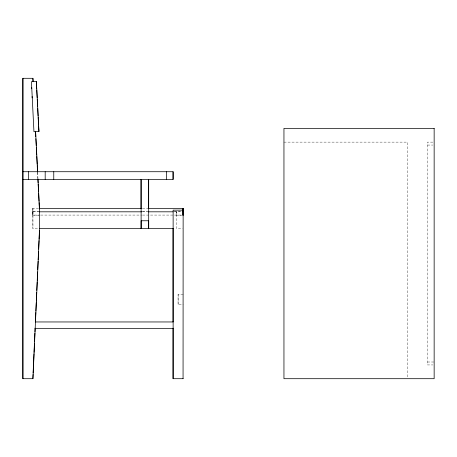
<?xml version="1.0" encoding="UTF-8"?>
<svg xmlns="http://www.w3.org/2000/svg" width="457" height="457" viewBox="0 0 457 457"><rect width="100%" height="100%" fill="white"/><g stroke="black" fill="none" stroke-linecap="round" stroke-linejoin="round"><path stroke-width="0.34" stroke-dasharray="2.29 1.71" d="M38.565 208.478L32.87 208.478L32.87 228.5L38.954 228.5M32.87 208.478L32.904 215.076L40.027 215.076M38.914 215.15L32.904 215.15L32.944 208.478L32.944 228.5M182.434 215.15L176.431 215.15L176.465 211.814L176.391 228.5L182.474 228.5M283.951 142.127L407.45 142.127L407.45 377.271M432.813 142.127L427.472 142.127L427.472 364.937L432.813 364.937M427.472 145.058L432.813 145.058M142.493 208.478L148.262 208.478M32.904 211.74L38.599 211.74M142.527 211.74L147.514 211.74M174.563 211.74L183.103 211.74M39.616 211.814L32.87 211.814L32.904 215.15M142.35 211.814L147.548 211.814M173.888 211.814L182.474 211.814M40.736 215.076L141.819 215.076M142.527 215.076L173.849 215.076M174.563 215.076L183.103 215.076M183.143 294.422L178.059 294.422L178.059 304.431L183.143 304.431M427.472 362.007L434.15 362.007M37.651 172.426L37.971 178.704M37.571 172.426L37.885 178.704M176.391 211.814L176.431 215.15M178.133 294.422L178.133 304.431"/><path stroke-width="0.69" d="M183.103 215.076L183.068 208.478L183.103 215.15L183.143 211.814M183.103 211.74L183.143 208.478L148.188 208.478M32.864 378.699L33.058 374.426M33.115 373.003L33.532 363.749M33.595 362.327L33.978 353.781M34.035 352.358L34.452 343.104M34.509 341.682L34.892 333.142M34.955 331.713L35.115 328.155M35.429 321.037L35.812 312.497M35.869 311.074L36.257 302.528M36.32 301.106L36.697 292.566M36.789 290.429L37.171 281.889M37.228 280.467L37.617 271.921M37.703 269.784L38.091 261.244M38.148 259.822L38.531 251.281M38.622 249.145L39.005 240.599M39.068 239.177L39.451 230.636M36.451 81.472L31.447 81.717L33.949 131.725L38.954 131.473L36.36 81.472L36.714 88.515M38.954 131.473L38.617 126.543M22.85 171.723L173.134 171.723L173.134 179.401L22.85 179.401M39.273 208.478L141.779 208.478M183.143 210.14L173.129 210.14L173.129 378.699M39.348 211.814L141.716 211.814M148.142 211.814L173.174 211.814M39.542 228.5L173.134 228.5M35.389 321.957L173.134 321.957M35.092 328.629L173.134 328.629M183.143 378.699L173.049 378.699L173.054 328.155M36.783 89.92L37.171 97.667M37.24 99.078L37.628 106.824M37.703 108.235L38.085 115.981M38.16 117.386L38.548 125.132M33.115 81.637L32.944 78.301L22.85 78.301L22.856 378.699L32.95 378.699L39.622 228.5L39.622 211.814L37.988 179.173M35.612 131.639L37.64 172.078M32.864 78.301L33.035 81.637M35.532 131.639L35.783 136.609M35.886 138.734L36.246 145.829M36.314 147.251L36.709 155.054M36.771 156.471L37.166 164.274M37.234 165.697L37.56 172.078M37.908 179.173L38.091 182.72M38.16 184.142L38.554 191.946M38.617 193.362L39.011 201.171M39.079 202.588L39.405 208.975M31.642 87.356L31.722 88.761M32.099 96.507L32.179 97.918M183.143 208.478L183.063 378.699M173.043 171.723L173.043 179.401M173.054 228.5L173.049 321.751M166.462 171.723L166.462 179.401M148.691 179.401L148.691 228.5L148.696 220.76L141.122 220.76L141.116 228.5L141.122 179.401M148.605 179.401L148.605 208.638M141.036 179.401L141.03 208.638M53.766 171.723L53.766 179.401M45.186 171.723L45.186 179.401M28.625 171.723L28.625 179.401M22.93 78.301L22.936 378.699M434.15 128.371L283.951 128.371L283.951 378.699L434.15 378.699L434.15 128.371"/></g></svg>
